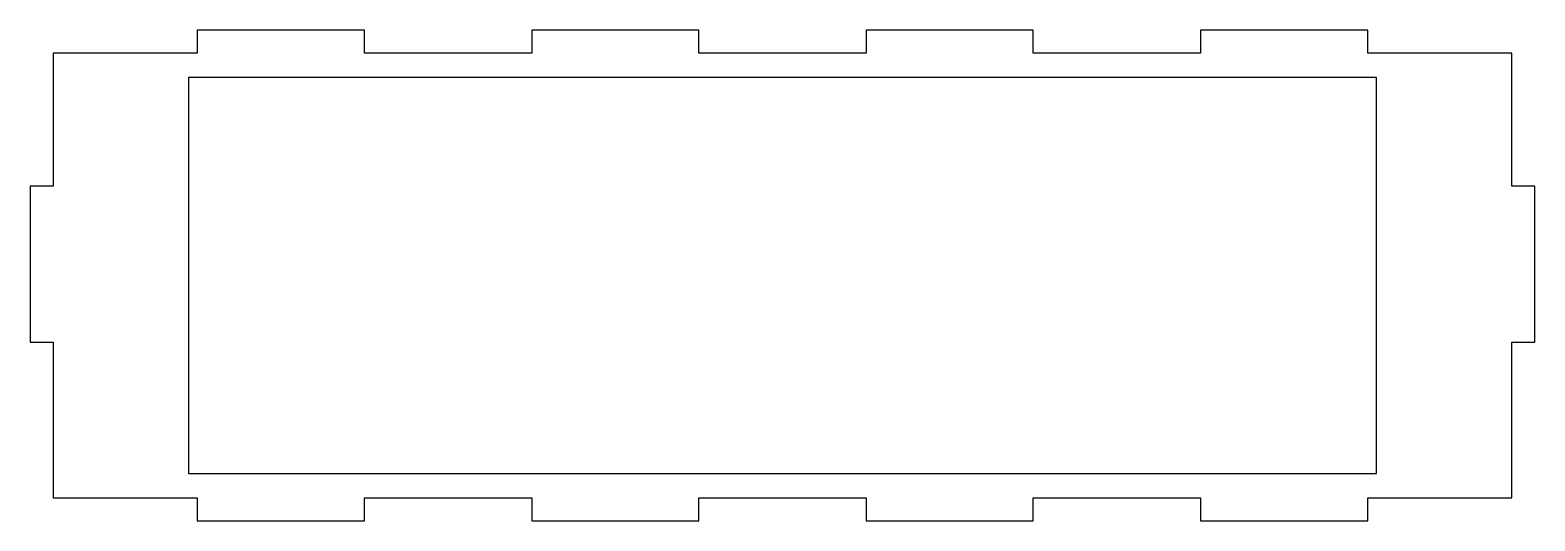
# Model space of a CAD drawing. Header units: millimetres. Extents: x -190 to 0, y 0 to 62.
import ezdxf

# ---------------------------------------------------------------- set-up
doc = ezdxf.new("R2010")
doc.units = ezdxf.units.MM
doc.layers.get('0').update_dxf_attribs({"linetype": 'CONTINUOUS'})

msp = doc.modelspace()

# ---------------------------------------------------------------- linework, layer by layer
for p, q in [((-147.78, 62), (-168.89, 62)), ((-168.89, 62), (-168.89, 59.1)), ((-147.78, 59.1), (-147.78, 62)), ((-105.56, 62), (-126.67, 62)), ((-126.67, 62), (-126.67, 59.1)), ((-105.56, 59.1), (-105.56, 62)), ((-63.33, 62), (-84.44, 62)), ((-84.44, 62), (-84.44, 59.1)), ((-63.33, 59.1), (-63.33, 62)), ((-21.11, 62), (-42.22, 62)), ((-42.22, 62), (-42.22, 59.1)), ((-21.11, 59.1), (-21.11, 62)), ((-187.1, 59.1), (-187.1, 42.3)), ((-168.89, 59.1), (-187.1, 59.1)), ((-126.67, 59.1), (-147.78, 59.1)), ((-84.44, 59.1), (-105.56, 59.1)), ((-42.22, 59.1), (-63.33, 59.1)), ((-2.9, 59.1), (-21.11, 59.1)), ((-2.9, 42.3), (-2.9, 59.1)), ((-187.1, 42.3), (-190, 42.3)), ((-190, 42.3), (-190, 22.6)), ((0, 42.3), (-2.9, 42.3)), ((0, 22.6), (0, 42.3)), ((-190, 22.6), (-187.1, 22.6)), ((-187.1, 22.6), (-187.1, 2.9)), ((-2.9, 2.9), (-2.9, 22.6)), ((-2.9, 22.6), (0, 22.6)), ((-187.1, 2.9), (-168.89, 2.9)), ((-168.89, 2.9), (-168.89, 0)), ((-147.78, 0), (-147.78, 2.9)), ((-147.78, 2.9), (-126.67, 2.9)), ((-126.67, 2.9), (-126.67, 0)), ((-105.56, 0), (-105.56, 2.9)), ((-105.56, 2.9), (-84.44, 2.9)), ((-84.44, 2.9), (-84.44, 0)), ((-63.33, 0), (-63.33, 2.9)), ((-63.33, 2.9), (-42.22, 2.9)), ((-42.22, 2.9), (-42.22, 0)), ((-21.11, 0), (-21.11, 2.9)), ((-21.11, 2.9), (-2.9, 2.9)), ((-168.89, 0), (-147.78, 0)), ((-126.67, 0), (-105.56, 0)), ((-84.44, 0), (-63.33, 0)), ((-42.22, 0), (-21.11, 0))]:
    msp.add_line(p, q)
msp.add_lwpolyline([(-20, 56), (-170, 56), (-170, 6), (-20, 6)], close=True)

doc.saveas('drawing.dxf')
